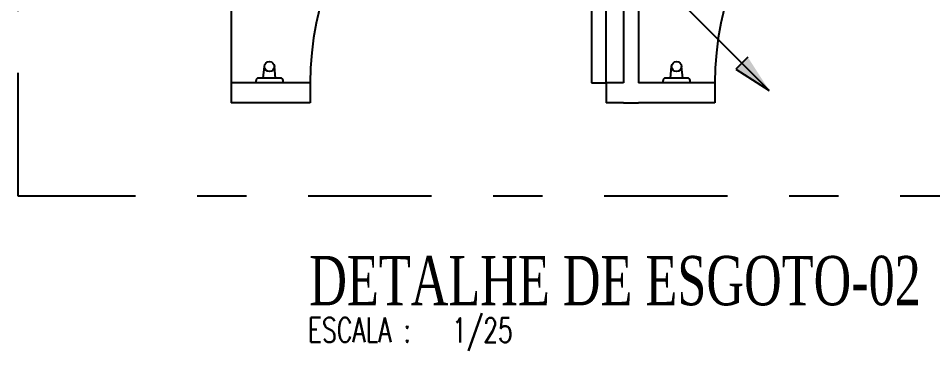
# Model space of a CAD drawing. Header units: inches. Extents: x 542787 to 543192, y 9574025 to 9574373.
# Drawn here: x 542827.791 to 542829.644, y 9574191.353 to 9574192.027 of the extents above; entities that cross this region are included whole.
import ezdxf

# ---------------------------------------------------------------- set-up
doc = ezdxf.new("R2010")
doc.units = ezdxf.units.IN
doc.header["$MEASUREMENT"] = 0
doc.linetypes.add('DASHDOT2', pattern=[0.5, 0.25, -0.125, 0, -0.125])
for name, color, linetype in [('CERCADURA', 7, 'Continuous'), ('I-ARQ', 8, 'Continuous'), ('I-NORMO_INST', 4, 'Continuous')]:
    doc.layers.add(name, color=color, linetype=linetype)
doc.styles.add('ROMANS', font='romans.shx', dxfattribs={"height": 0.025})
doc.styles.add('TITULO', font='times.ttf')

# ---------------------------------------------------------------- blocks, each defined once
blk = doc.blocks.new('*U211')
for p, q in [((0, 0.059953), (0, 0.035208)), ((0.000682, 0.056817), (0, 0.059953)), ((-0.000682, 0.056817), (0.000682, 0.056817)), ((0, 0.024745), (0, 0))]:
    blk.add_line(p, q)
at = {"color": 8}
blk.add_circle((0, 0.029977), 0.005231, dxfattribs=at)
for centre, radius in [((0, 0.029977), 0.004878), ((0, 0), 0.000311)]:
    blk.add_circle(centre, radius)
blk.add_solid([(-0.000682, 0.056817), (0.000682, 0.056817), (0, 0.059953)])
blk = doc.blocks.new('TITOLO HS')
at = {"color": 253, "style": 'ROMANS', "width": 0.7}
blk.add_text('ESCALA :', height=0.002, dxfattribs=at).set_placement((-0.00005, -0.000011))
at = {"style": 'TITULO', "width": 0.7}
blk.add_attdef('LNOME', (0.000057, 0.002997), '', height=0.006, dxfattribs=at)
at = {"color": 253, "style": 'ROMANS', "width": 0.7}
blk.add_attdef('LESC', (0.01163, -0.000028), '', height=0.002, dxfattribs=at)

msp = doc.modelspace()

# ---------------------------------------------------------------- linework, layer by layer
at = {"layer": 'CERCADURA', "color": 9, "linetype": 'DASHDOT2'}
msp.add_lwpolyline([(542827.7912, 9574194.9714), (542834.6284, 9574194.9714), (542834.6284, 9574191.666), (542827.7912, 9574191.666)], close=True, dxfattribs=at)
at = {"layer": 'I-ARQ'}
for p, q in [((542829.0178, 9574193.2574), (542829.0178, 9574191.8956)), ((542829.0478, 9574193.2574), (542829.0478, 9574191.8956)), ((542828.2228, 9574192.7137), (542828.2228, 9574192.0056)), ((542828.9528, 9574192.4974), (542828.9528, 9574191.8956)), ((542828.9828, 9574191.8956), (542828.9828, 9574192.4974)), ((542828.2228, 9574192.0056), (542828.2228, 9574191.8556)), ((542828.2876, 9574191.9056), (542828.2901, 9574191.929)), ((542828.3126, 9574191.9056), (542828.3101, 9574191.929)), ((542829.1126, 9574191.9056), (542829.1151, 9574191.929)), ((542829.1376, 9574191.9056), (542829.1351, 9574191.929)), ((542828.3227, 9574191.9056), (542828.2779, 9574191.9056)), ((542829.1477, 9574191.9056), (542829.1029, 9574191.9056)), ((542828.3828, 9574191.8956), (542828.2228, 9574191.8956)), ((542828.2729, 9574191.8956), (542828.2729, 9574191.9006)), ((542828.3277, 9574191.8956), (542828.2729, 9574191.8956)), ((542828.3277, 9574191.8956), (542828.3277, 9574191.9006)), ((542828.3828, 9574191.8956), (542828.3828, 9574191.8556)), ((542828.9528, 9574191.8956), (542828.9828, 9574191.8956)), ((542829.0178, 9574191.8956), (542828.9828, 9574191.8956)), ((542828.9828, 9574191.8956), (542828.9828, 9574191.8556)), ((542829.2028, 9574191.8956), (542829.0478, 9574191.8956)), ((542829.0979, 9574191.8956), (542829.0979, 9574191.9006)), ((542829.1527, 9574191.8956), (542829.0979, 9574191.8956)), ((542829.1527, 9574191.8956), (542829.1527, 9574191.9006)), ((542829.2028, 9574191.897), (542829.2028, 9574191.8556)), ((542828.3828, 9574191.8556), (542828.2228, 9574191.8556)), ((542829.0178, 9574191.8556), (542828.9828, 9574191.8556)), ((542829.0178, 9574191.8556), (542829.0478, 9574191.8556)), ((542829.2028, 9574191.8556), (542829.0478, 9574191.8556))]:
    msp.add_line(p, q, dxfattribs=at)
for centre in [(542828.3001, 9574191.929), (542829.1251, 9574191.929)]:
    msp.add_circle(centre, 0.01, dxfattribs=at)
for centre, radius, start, end in [((542828.9844, 9574191.8959), 0.6016, 90.1511, 180.0258), ((542829.8044, 9574191.8959), 0.6016, 90.1511, 180.0258), ((542828.2779, 9574191.9006), 0.005, 90, 180), ((542828.3227, 9574191.9006), 0.005, 0, 90), ((542829.1029, 9574191.9006), 0.005, 90, 180), ((542829.1477, 9574191.9006), 0.005, 0, 90)]:
    msp.add_arc(centre, radius, start, end, dxfattribs=at)

# ---------------------------------------------------------------- block references
at = {"layer": 'I-NORMO_INST', "xscale": 25, "yscale": 25, "zscale": 25, "rotation": 224.9999999999999}
msp.add_blockref('*U211', (542828.253, 9574192.9404), dxfattribs=at)
at = {"layer": 'I-NORMO_INST'}
ref = msp.add_blockref('TITOLO HS', (542828.3795, 9574191.37), dxfattribs=dict(at, xscale=25, yscale=25, zscale=25))
ref.add_attrib('LNOME', 'DETALHE DE ESGOTO-02', (542828.3809, 9574191.4449), dxfattribs={"layer": '0', "height": 0.1, "style": 'TITULO', "width": 0.7})
ref.add_attrib('LESC', '1/25', (542828.6703, 9574191.3693), dxfattribs={"layer": '0', "color": 253, "height": 0.05, "style": 'ROMANS', "width": 0.7})

doc.saveas('drawing.dxf')
